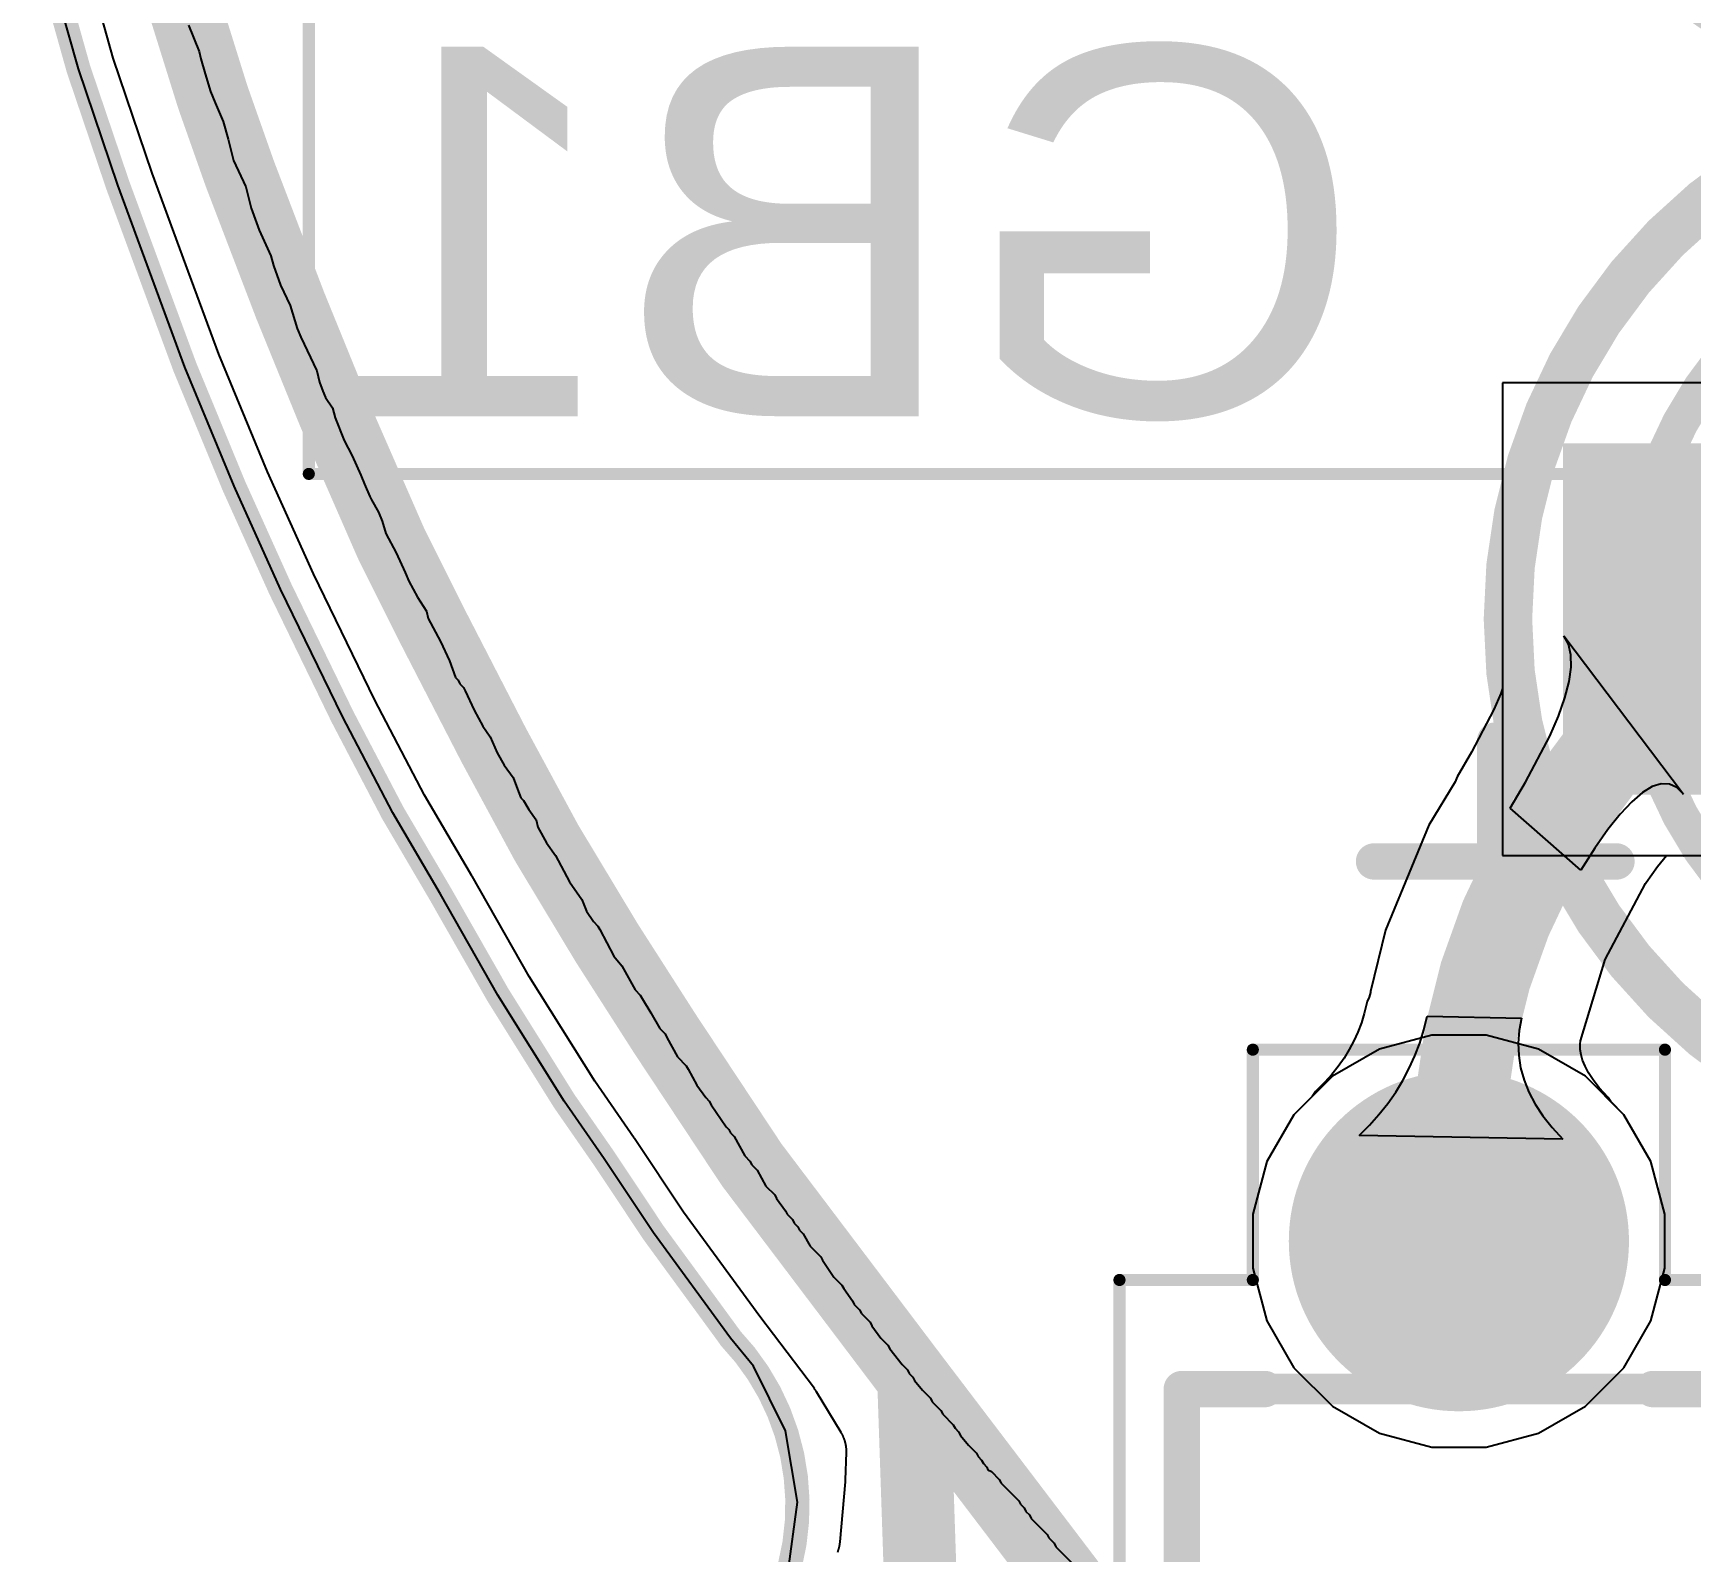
# Model space of a CAD drawing. Header units: inches. Extents: x -21.6 to 21.4, y -24.6 to 14.5.
# Drawn here: x -14.13 to -7.29, y -11.07 to -4.81 of the extents above; entities that cross this region are included whole.
import ezdxf

# ---------------------------------------------------------------- set-up
doc = ezdxf.new("R2010")
doc.units = ezdxf.units.IN
for name, color, linetype in [('Bottom 3D Body', 56, 'Continuous'), ('Bottom Courtyard', 56, 'Continuous'), ('Bottom Layer', 5, 'Continuous'), ('Bottom Overlay', 54, 'Continuous'), ('Bottom Solder', 6, 'Continuous'), ('Mechanical 4', 56, 'Continuous'), ('Multi-Layer', 9, 'Continuous'), ('Pad Holes', 156, 'Continuous'), ('Top 3D Body', 56, 'Continuous'), ('Top Assembly', 56, 'Continuous'), ('Top Component Center', 56, 'Continuous'), ('Top Courtyard', 56, 'Continuous'), ('Top Layer', 1, 'Continuous'), ('Top Overlay', 2, 'Continuous'), ('Top Solder', 216, 'Continuous')]:
    doc.layers.add(name, color=color, linetype=linetype)
doc.styles.add('Arial', font='', dxfattribs={"height": 0.2})
doc.styles.get('Arial').set_extended_font_data('Arial')

# ---------------------------------------------------------------- blocks, each defined once
blk = doc.blocks.new('RES_THT_025W_220_53')
at = {"layer": 'Bottom Layer'}
h = blk.add_hatch(color=5, dxfattribs=at)
edge = h.paths.add_edge_path()
edge.add_arc((-3.81, 0), 0.6, 0, 360)
h = blk.add_hatch(color=5, dxfattribs=at)
edge = h.paths.add_edge_path()
edge.add_arc((3.81, 0), 0.6, 0, 360)
at = {"layer": 'Bottom Solder'}
h = blk.add_hatch(color=6, dxfattribs=at)
edge = h.paths.add_edge_path()
edge.add_arc((-3.81, 0), 0.7016, 0, 360)
h = blk.add_hatch(color=6, dxfattribs=at)
edge = h.paths.add_edge_path()
edge.add_arc((3.81, 0), 0.7016, 0, 360)
at = {"layer": 'Multi-Layer'}
h = blk.add_hatch(color=9, dxfattribs=at)
edge = h.paths.add_edge_path()
edge.add_arc((-3.81, 0), 0.6, 0, 360)
h = blk.add_hatch(color=9, dxfattribs=at)
edge = h.paths.add_edge_path()
edge.add_arc((3.81, 0), 0.6, 0, 360)
at = {"layer": 'Pad Holes'}
h = blk.add_hatch(color=7, dxfattribs=at)
edge = h.paths.add_edge_path()
edge.add_arc((-3.81, 0), 0.4, 0, 360)
h = blk.add_hatch(color=7, dxfattribs=at)
edge = h.paths.add_edge_path()
edge.add_arc((3.81, 0), 0.4, 0, 360)
at = {"layer": 'Top Layer'}
h = blk.add_hatch(color=1, dxfattribs=at)
edge = h.paths.add_edge_path()
edge.add_arc((-3.81, 0), 0.6, 0, 360)
h = blk.add_hatch(color=1, dxfattribs=at)
edge = h.paths.add_edge_path()
edge.add_arc((3.81, 0), 0.6, 0, 360)
at = {"layer": 'Top Solder'}
h = blk.add_hatch(color=216, dxfattribs=at)
edge = h.paths.add_edge_path()
edge.add_arc((-3.81, 0), 0.7016, 0, 360)
h = blk.add_hatch(color=216, dxfattribs=at)
edge = h.paths.add_edge_path()
edge.add_arc((3.81, 0), 0.7016, 0, 360)
at = {"layer": 'Top 3D Body'}
for points in [[(-3.2, 1.143, 0.127, 0.127, 0), (-3.2, 0.2, 0.127, 0.127, 0)], [(-3.2, 1.143, 0.127, 0.127, 0), (3.2, 1.143, 0.127, 0.127, 0)], [(3.2, 1.143, 0.127, 0.127, 0), (3.2, 0.2, 0.127, 0.127, 0)], [(-3.2, 0.2, 0.127, 0.127, 0), (-3.2, -1.143, 0.127, 0.127, 0)], [(3.2, 0.2, 0.127, 0.127, 0), (3.2, -1.143, 0.127, 0.127, 0)], [(-3.2, -1.143, 0.127, 0.127, 0), (3.2, -1.143, 0.127, 0.127, 0)]]:
    blk.add_lwpolyline(points, format="xyseb", dxfattribs=at)
for points in [[(-3.2318, 1.143, 0.0635, 0.0635, 1), (-3.1683, 1.143, 0.0635, 0.0635, 1)], [(-3.2318, 1.143, 0.0635, 0.0635, 1), (-3.1683, 1.143, 0.0635, 0.0635, 1)], [(3.1683, 1.143, 0.0635, 0.0635, 1), (3.2318, 1.143, 0.0635, 0.0635, 1)], [(3.1683, 1.143, 0.0635, 0.0635, 1), (3.2318, 1.143, 0.0635, 0.0635, 1)], [(-3.2318, 0.2, 0.0635, 0.0635, 1), (-3.1683, 0.2, 0.0635, 0.0635, 1)], [(-3.2318, 0.2, 0.0635, 0.0635, 1), (-3.1683, 0.2, 0.0635, 0.0635, 1)], [(3.1683, 0.2, 0.0635, 0.0635, 1), (3.2318, 0.2, 0.0635, 0.0635, 1)], [(3.1683, 0.2, 0.0635, 0.0635, 1), (3.2318, 0.2, 0.0635, 0.0635, 1)], [(-3.2318, -1.143, 0.0635, 0.0635, 1), (-3.1683, -1.143, 0.0635, 0.0635, 1)], [(-3.2318, -1.143, 0.0635, 0.0635, 1), (-3.1683, -1.143, 0.0635, 0.0635, 1)], [(3.1683, -1.143, 0.0635, 0.0635, 1), (3.2318, -1.143, 0.0635, 0.0635, 1)], [(3.1683, -1.143, 0.0635, 0.0635, 1), (3.2318, -1.143, 0.0635, 0.0635, 1)]]:
    blk.add_lwpolyline(points, format="xyseb", close=True, dxfattribs=at)
at = {"layer": 'Top Courtyard'}
for points in [[(-3.65, 1.4, 0.05, 0.05, 0), (-3.65, 0.85, 0.05, 0.05, 0)], [(-3.65, 1.4, 0.05, 0.05, 0), (3.65, 1.4, 0.05, 0.05, 0)], [(3.65, 1.4, 0.05, 0.05, 0), (3.65, 0.85, 0.05, 0.05, 0)], [(-4.6, 0.85, 0.05, 0.05, 0), (-3.65, 0.85, 0.05, 0.05, 0)], [(-4.6, 0.85, 0.05, 0.05, 0), (-4.6, -0.85, 0.05, 0.05, 0)], [(3.65, 0.85, 0.05, 0.05, 0), (4.6, 0.85, 0.05, 0.05, 0)], [(4.6, 0.85, 0.05, 0.05, 0), (4.6, -0.85, 0.05, 0.05, 0)], [(-4.6, -0.85, 0.05, 0.05, 0), (-3.65, -0.85, 0.05, 0.05, 0)], [(-3.65, -0.85, 0.05, 0.05, 0), (-3.65, -1.4, 0.05, 0.05, 0)], [(3.65, -0.85, 0.05, 0.05, 0), (4.6, -0.85, 0.05, 0.05, 0)], [(3.65, -0.85, 0.05, 0.05, 0), (3.65, -1.4, 0.05, 0.05, 0)], [(-3.65, -1.4, 0.05, 0.05, 0), (3.65, -1.4, 0.05, 0.05, 0)]]:
    blk.add_lwpolyline(points, format="xyseb", dxfattribs=at)
for points in [[(-3.6625, 1.4, 0.025, 0.025, 1), (-3.6375, 1.4, 0.025, 0.025, 1)], [(-3.6625, 1.4, 0.025, 0.025, 1), (-3.6375, 1.4, 0.025, 0.025, 1)], [(3.6375, 1.4, 0.025, 0.025, 1), (3.6625, 1.4, 0.025, 0.025, 1)], [(3.6375, 1.4, 0.025, 0.025, 1), (3.6625, 1.4, 0.025, 0.025, 1)], [(-4.6125, 0.85, 0.025, 0.025, 1), (-4.5875, 0.85, 0.025, 0.025, 1)], [(-4.6125, 0.85, 0.025, 0.025, 1), (-4.5875, 0.85, 0.025, 0.025, 1)], [(-3.6625, 0.85, 0.025, 0.025, 1), (-3.6375, 0.85, 0.025, 0.025, 1)], [(-3.6625, 0.85, 0.025, 0.025, 1), (-3.6375, 0.85, 0.025, 0.025, 1)], [(3.6375, 0.85, 0.025, 0.025, 1), (3.6625, 0.85, 0.025, 0.025, 1)], [(3.6375, 0.85, 0.025, 0.025, 1), (3.6625, 0.85, 0.025, 0.025, 1)], [(4.5875, 0.85, 0.025, 0.025, 1), (4.6125, 0.85, 0.025, 0.025, 1)], [(4.5875, 0.85, 0.025, 0.025, 1), (4.6125, 0.85, 0.025, 0.025, 1)], [(-4.6125, -0.85, 0.025, 0.025, 1), (-4.5875, -0.85, 0.025, 0.025, 1)], [(-4.6125, -0.85, 0.025, 0.025, 1), (-4.5875, -0.85, 0.025, 0.025, 1)], [(-3.6625, -0.85, 0.025, 0.025, 1), (-3.6375, -0.85, 0.025, 0.025, 1)], [(-3.6625, -0.85, 0.025, 0.025, 1), (-3.6375, -0.85, 0.025, 0.025, 1)], [(3.6375, -0.85, 0.025, 0.025, 1), (3.6625, -0.85, 0.025, 0.025, 1)], [(3.6375, -0.85, 0.025, 0.025, 1), (3.6625, -0.85, 0.025, 0.025, 1)], [(4.5875, -0.85, 0.025, 0.025, 1), (4.6125, -0.85, 0.025, 0.025, 1)], [(4.5875, -0.85, 0.025, 0.025, 1), (4.6125, -0.85, 0.025, 0.025, 1)], [(-3.6625, -1.4, 0.025, 0.025, 1), (-3.6375, -1.4, 0.025, 0.025, 1)], [(-3.6625, -1.4, 0.025, 0.025, 1), (-3.6375, -1.4, 0.025, 0.025, 1)], [(3.6375, -1.4, 0.025, 0.025, 1), (3.6625, -1.4, 0.025, 0.025, 1)], [(3.6375, -1.4, 0.025, 0.025, 1), (3.6625, -1.4, 0.025, 0.025, 1)]]:
    blk.add_lwpolyline(points, format="xyseb", close=True, dxfattribs=at)
at = {"layer": 'Top Overlay'}
for points in [[(-3.2, 1.143, 0.15, 0.15, 0), (-3.2, 0.8, 0.15, 0.15, 0)], [(-3.2, 1.143, 0.15, 0.15, 0), (3.2, 1.143, 0.15, 0.15, 0)], [(3.2, 1.143, 0.15, 0.15, 0), (3.2, 0.8, 0.15, 0.15, 0)], [(-3.2, -0.8, 0.15, 0.15, 0), (-3.2, -1.143, 0.15, 0.15, 0)], [(3.2, -0.8, 0.15, 0.15, 0), (3.2, -1.143, 0.15, 0.15, 0)], [(-3.2, -1.143, 0.15, 0.15, 0), (3.2, -1.143, 0.15, 0.15, 0)]]:
    blk.add_lwpolyline(points, format="xyseb", dxfattribs=at)
for points in [[(-3.2375, 1.143, 0.075, 0.075, 1), (-3.1625, 1.143, 0.075, 0.075, 1)], [(-3.2375, 1.143, 0.075, 0.075, 1), (-3.1625, 1.143, 0.075, 0.075, 1)], [(3.1625, 1.143, 0.075, 0.075, 1), (3.2375, 1.143, 0.075, 0.075, 1)], [(3.1625, 1.143, 0.075, 0.075, 1), (3.2375, 1.143, 0.075, 0.075, 1)], [(-3.2375, 0.8, 0.075, 0.075, 1), (-3.1625, 0.8, 0.075, 0.075, 1)], [(3.1625, 0.8, 0.075, 0.075, 1), (3.2375, 0.8, 0.075, 0.075, 1)], [(-3.2375, -0.8, 0.075, 0.075, 1), (-3.1625, -0.8, 0.075, 0.075, 1)], [(3.1625, -0.8, 0.075, 0.075, 1), (3.2375, -0.8, 0.075, 0.075, 1)], [(-3.2375, -1.143, 0.075, 0.075, 1), (-3.1625, -1.143, 0.075, 0.075, 1)], [(-3.2375, -1.143, 0.075, 0.075, 1), (-3.1625, -1.143, 0.075, 0.075, 1)], [(3.1625, -1.143, 0.075, 0.075, 1), (3.2375, -1.143, 0.075, 0.075, 1)], [(3.1625, -1.143, 0.075, 0.075, 1), (3.2375, -1.143, 0.075, 0.075, 1)]]:
    blk.add_lwpolyline(points, format="xyseb", close=True, dxfattribs=at)
blk = doc.blocks.new('3___________56')
at = {"layer": 'Bottom Layer'}
blk.add_hatch(color=5, dxfattribs=at).paths.add_polyline_path([(-1.995, 0.7264), (-0.545, 0.7264), (-0.545, -0.7236), (-1.995, -0.7236)])
h = blk.add_hatch(color=5, dxfattribs=at)
edge = h.paths.add_edge_path()
edge.add_arc((1.27, 0.0014), 0.725, 0, 360)
at = {"layer": 'Bottom Solder'}
blk.add_hatch(color=6, dxfattribs=at).paths.add_polyline_path([(-1.995, 0.7264), (-0.545, 0.7264), (-0.545, -0.7236), (-1.995, -0.7236)])
h = blk.add_hatch(color=6, dxfattribs=at)
edge = h.paths.add_edge_path()
edge.add_arc((1.27, 0.0014), 0.725, 0, 360)
at = {"layer": 'Multi-Layer'}
blk.add_hatch(color=9, dxfattribs=at).paths.add_polyline_path([(-1.995, 0.7264), (-0.545, 0.7264), (-0.545, -0.7236), (-1.995, -0.7236)])
h = blk.add_hatch(color=9, dxfattribs=at)
edge = h.paths.add_edge_path()
edge.add_arc((1.27, 0.0014), 0.725, 0, 360)
at = {"layer": 'Pad Holes'}
h = blk.add_hatch(color=7, dxfattribs=at)
edge = h.paths.add_edge_path()
edge.add_arc((-1.27, 0.0014), 0.45, 0, 360)
h = blk.add_hatch(color=7, dxfattribs=at)
edge = h.paths.add_edge_path()
edge.add_arc((1.27, 0.0014), 0.45, 0, 360)
at = {"layer": 'Top Layer'}
blk.add_hatch(color=1, dxfattribs=at).paths.add_polyline_path([(-1.995, 0.7264), (-0.545, 0.7264), (-0.545, -0.7236), (-1.995, -0.7236)])
h = blk.add_hatch(color=1, dxfattribs=at)
edge = h.paths.add_edge_path()
edge.add_arc((1.27, 0.0014), 0.725, 0, 360)
at = {"layer": 'Top Solder'}
blk.add_hatch(color=216, dxfattribs=at).paths.add_polyline_path([(-1.995, 0.7264), (-0.545, 0.7264), (-0.545, -0.7236), (-1.995, -0.7236)])
h = blk.add_hatch(color=216, dxfattribs=at)
edge = h.paths.add_edge_path()
edge.add_arc((1.27, 0.0014), 0.725, 0, 360)
at = {"layer": 'Top 3D Body'}
for points in [[(1.715, 0.0014, 0.15, 0.15, 1), (-1.715, 0.0014, 0.15, 0.15, 1)], [(-1.7525, 0.0014, 0.075, 0.075, 1), (-1.6775, 0.0014, 0.075, 0.075, 1)], [(1.6775, 0.0014, 0.075, 0.075, 1), (1.7525, 0.0014, 0.075, 0.075, 1)]]:
    blk.add_lwpolyline(points, format="xyseb", close=True, dxfattribs=at)
at = {"layer": 'Top Component Center'}
for points in [[(0, -0.4986, 0.1, 0.1, 0), (0, 0.5014, 0.1, 0.1, 0)], [(-0.5, 0.0014, 0.1, 0.1, 0), (0.5, 0.0014, 0.1, 0.1, 0)]]:
    blk.add_lwpolyline(points, format="xyseb", dxfattribs=at)
for points in [[(-0.025, 0.5014, 0.05, 0.05, 1), (0.025, 0.5014, 0.05, 0.05, 1)], [(-0.525, 0.0014, 0.05, 0.05, 1), (-0.475, 0.0014, 0.05, 0.05, 1)], [(0.475, 0.0014, 0.05, 0.05, 1), (0.525, 0.0014, 0.05, 0.05, 1)], [(-0.025, -0.4986, 0.05, 0.05, 1), (0.025, -0.4986, 0.05, 0.05, 1)]]:
    blk.add_lwpolyline(points, format="xyseb", close=True, dxfattribs=at)
at = {"layer": 'Top Courtyard'}
for points in [[(-2.2227, 0.0014, 0.2, 0.2, -1), (2.2227, 0.0014, 0.2, 0.2, 0)], [(2.2227, 0.0014, 0.2, 0.2, -1), (-2.2227, 0.0014, 0.2, 0.2, 0)]]:
    blk.add_lwpolyline(points, format="xyseb", dxfattribs=at)
for points in [[(-2.2727, 0.0014, 0.1, 0.1, 1), (-2.1727, 0.0014, 0.1, 0.1, 1)], [(-2.2727, 0.0014, 0.1, 0.1, 1), (-2.1727, 0.0014, 0.1, 0.1, 1)], [(2.1727, 0.0014, 0.1, 0.1, 1), (2.2727, 0.0014, 0.1, 0.1, 1)], [(2.1727, 0.0014, 0.1, 0.1, 1), (2.2727, 0.0014, 0.1, 0.1, 1)]]:
    blk.add_lwpolyline(points, format="xyseb", close=True, dxfattribs=at)
at = {"layer": 'Top Overlay'}
for points in [[(-1.3, 1.1214, 0.2, 0.2, -0.458783), (1.3, 1.1214, 0.2, 0.2, 0)], [(-2.275, -1.5, 0.15, 0.15, 0), (-2.275, -0.5, 0.15, 0.15, 0)], [(-2.775, -0.9986, 0.15, 0.15, 0), (-1.775, -0.9986, 0.15, 0.15, 0)], [(1.3, -1.1186, 0.2, 0.2, -0.458784), (-1.3, -1.1186, 0.2, 0.2, 0)]]:
    blk.add_lwpolyline(points, format="xyseb", dxfattribs=at)
for points in [[(-1.35, 1.1214, 0.1, 0.1, 1), (-1.25, 1.1214, 0.1, 0.1, 1)], [(1.25, 1.1214, 0.1, 0.1, 1), (1.35, 1.1214, 0.1, 0.1, 1)], [(-2.3125, -0.5, 0.075, 0.075, 1), (-2.2375, -0.5, 0.075, 0.075, 1)], [(-2.8125, -0.9986, 0.075, 0.075, 1), (-2.7375, -0.9986, 0.075, 0.075, 1)], [(-1.8125, -0.9986, 0.075, 0.075, 1), (-1.7375, -0.9986, 0.075, 0.075, 1)], [(-1.35, -1.1186, 0.1, 0.1, 1), (-1.25, -1.1186, 0.1, 0.1, 1)], [(1.25, -1.1186, 0.1, 0.1, 1), (1.35, -1.1186, 0.1, 0.1, 1)], [(-2.3125, -1.5, 0.075, 0.075, 1), (-2.2375, -1.5, 0.075, 0.075, 1)]]:
    blk.add_lwpolyline(points, format="xyseb", close=True, dxfattribs=at)
at = {"layer": 'Top Assembly', "style": 'Arial'}
blk.add_text('HL2', height=1, dxfattribs=at).set_placement((1.6, 0.9514))
blk = doc.blocks.new('CR2032_VAY3_15_2_B_60')
at = {"layer": 'Bottom 3D Body'}
blk.add_lwpolyline([(10, 0, 0.127, 0.127, 1), (-10, 0, 0.127, 0.127, 1)], format="xyseb", close=True, dxfattribs=at)
at = {"layer": 'Bottom Courtyard'}
for points in [[(11.269, 10.25, 0.05, 0.05, 0), (-11.169, 10.25, 0.05, 0.05, 0)], [(11.269, 10.25, 0.05, 0.05, 0), (11.269, -10.25, 0.05, 0.05, 0)]]:
    blk.add_lwpolyline(points, format="xyseb", dxfattribs=at)
blk.add_lwpolyline([(11.2565, 10.25, 0.025, 0.025, 1), (11.2815, 10.25, 0.025, 0.025, 1)], format="xyseb", close=True, dxfattribs=at)
blk.add_lwpolyline([(11.2565, 10.25, 0.025, 0.025, 1), (11.2815, 10.25, 0.025, 0.025, 1)], format="xyseb", close=True, dxfattribs=at)
at = {"layer": 'Bottom Overlay'}
blk.add_lwpolyline([(0, 10, 0.15, 0.15, -0.414214), (10, 0, 0.15, 0.15, 0)], format="xyseb", dxfattribs=at)

msp = doc.modelspace()

# ---------------------------------------------------------------- linework, layer by layer
at = {"layer": 'Bottom Layer'}
for p, q in [((-13.9442, -4.9542), (-14.081, -4.4673)), ((-13.7819, -5.4338), (-13.9442, -4.9542)), ((-13.6415, -5.8149), (-13.7819, -5.4338)), ((-13.5048, -6.1851), (-13.6415, -5.8149)), ((-13.3023, -6.6757), (-13.5048, -6.1851)), ((-6.12, -6.2486), (-8.07, -6.2486)), ((-8.07, -6.2486), (-8.07, -8.1986)), ((-13.1109, -7.1006), (-13.3023, -6.6757)), ((-12.8556, -7.6258), (-13.1109, -7.1006)), ((-12.6477, -8.0233), (-12.8556, -7.6258)), ((-12.4507, -8.3588), (-12.6477, -8.0233)), ((-8.07, -8.1986), (-6.12, -8.1986)), ((-12.2137, -8.7746), (-12.4507, -8.3588)), ((-11.9401, -9.2123), (-12.2137, -8.7746)), ((-8.3619, -8.94), (-8.5781, -8.9979)), ((-8.1381, -8.94), (-8.3619, -8.94)), ((-7.9219, -8.9979), (-8.1381, -8.94)), ((-8.5781, -8.9979), (-8.7719, -9.1098)), ((-7.7281, -9.1098), (-7.9219, -8.9979)), ((-8.7719, -9.1098), (-8.9302, -9.2681)), ((-7.5698, -9.2681), (-7.7281, -9.1098)), ((-11.775, -9.45), (-11.9401, -9.2123)), ((-8.9302, -9.2681), (-9.0421, -9.4619)), ((-7.4579, -9.4619), (-7.5698, -9.2681)), ((-11.5717, -9.7557), (-11.775, -9.45)), ((-9.0421, -9.4619), (-9.1, -9.6781)), ((-7.4, -9.6781), (-7.4579, -9.4619)), ((-9.1, -9.6781), (-9.1, -9.9019)), ((-7.4, -9.9019), (-7.4, -9.6781)), ((-11.2544, -10.1897), (-11.5717, -9.7557)), ((-9.1, -9.9019), (-9.0421, -10.1181)), ((-7.4579, -10.1181), (-7.4, -9.9019)), ((-9.0421, -10.1181), (-8.9302, -10.3119)), ((-7.5698, -10.3119), (-7.4579, -10.1181)), ((-11.2547, -10.19), (-11.2544, -10.1897)), ((-11.16, -10.3055), (-11.2547, -10.19)), ((-11.027, -10.572), (-11.16, -10.3055)), ((-8.9302, -10.3119), (-8.7719, -10.4702)), ((-7.7281, -10.4702), (-7.5698, -10.3119)), ((-8.7719, -10.4702), (-8.5781, -10.5821)), ((-7.9219, -10.5821), (-7.7281, -10.4702)), ((-10.9784, -10.8659), (-11.027, -10.572)), ((-8.5781, -10.5821), (-8.3619, -10.64)), ((-8.1381, -10.64), (-7.9219, -10.5821)), ((-8.3619, -10.64), (-8.1381, -10.64)), ((-11.0186, -11.1611), (-10.9784, -10.8659))]:
    msp.add_line(p, q, dxfattribs=at)
at = {"layer": 'Mechanical 4'}
for points in [[(-14.081, -4.4673, 0.1, 0.1, 0), (-13.9442, -4.9542, 0.1, 0.1, 0)], [(-13.9442, -4.9542, 0.1, 0.1, 0), (-13.7819, -5.4338, 0.1, 0.1, 0)], [(-13.7819, -5.4338, 0.1, 0.1, 0), (-13.6415, -5.8149, 0.1, 0.1, 0)], [(-13.6415, -5.8149, 0.1, 0.1, 0), (-13.5048, -6.1851, 0.1, 0.1, 0)], [(-13.5048, -6.1851, 0.1, 0.1, 0), (-13.3023, -6.6757, 0.1, 0.1, 0)], [(-13.3023, -6.6757, 0.1, 0.1, 0), (-13.1109, -7.1006, 0.1, 0.1, 0)], [(-13.1109, -7.1006, 0.1, 0.1, 0), (-12.8556, -7.6258, 0.1, 0.1, 0)], [(-12.8556, -7.6258, 0.1, 0.1, 0), (-12.6477, -8.0233, 0.1, 0.1, 0)], [(-12.6477, -8.0233, 0.1, 0.1, 0), (-12.4507, -8.3588, 0.1, 0.1, 0)], [(-12.4507, -8.3588, 0.1, 0.1, 0), (-12.2137, -8.7746, 0.1, 0.1, 0)], [(-12.2137, -8.7746, 0.1, 0.1, 0), (-11.9401, -9.2123, 0.1, 0.1, 0)], [(-11.9401, -9.2123, 0.1, 0.1, 0), (-11.775, -9.45, 0.1, 0.1, 0)], [(-11.775, -9.45, 0.1, 0.1, 0), (-11.5717, -9.7557, 0.1, 0.1, 0)], [(-11.5717, -9.7557, 0.1, 0.1, 0), (-11.2544, -10.1897, 0.1, 0.1, 0)], [(-11.2547, -10.19, 0.1, 0.1, -0.308238), (-11.0711, -11.3009, 0.1, 0.1, 0)]]:
    msp.add_lwpolyline(points, format="xyseb", dxfattribs=at)
for points in [[(-13.9692, -4.9542, 0.05, 0.05, 1), (-13.9192, -4.9542, 0.05, 0.05, 1)], [(-13.9692, -4.9542, 0.05, 0.05, 1), (-13.9192, -4.9542, 0.05, 0.05, 1)], [(-13.8069, -5.4338, 0.05, 0.05, 1), (-13.7569, -5.4338, 0.05, 0.05, 1)], [(-13.8069, -5.4338, 0.05, 0.05, 1), (-13.7569, -5.4338, 0.05, 0.05, 1)], [(-13.6665, -5.8149, 0.05, 0.05, 1), (-13.6165, -5.8149, 0.05, 0.05, 1)], [(-13.6665, -5.8149, 0.05, 0.05, 1), (-13.6165, -5.8149, 0.05, 0.05, 1)], [(-13.5297, -6.1851, 0.05, 0.05, 1), (-13.4798, -6.1851, 0.05, 0.05, 1)], [(-13.5297, -6.1851, 0.05, 0.05, 1), (-13.4798, -6.1851, 0.05, 0.05, 1)], [(-13.3273, -6.6757, 0.05, 0.05, 1), (-13.2773, -6.6757, 0.05, 0.05, 1)], [(-13.3273, -6.6757, 0.05, 0.05, 1), (-13.2773, -6.6757, 0.05, 0.05, 1)], [(-13.1359, -7.1006, 0.05, 0.05, 1), (-13.0859, -7.1006, 0.05, 0.05, 1)], [(-13.1359, -7.1006, 0.05, 0.05, 1), (-13.0859, -7.1006, 0.05, 0.05, 1)], [(-12.8806, -7.6258, 0.05, 0.05, 1), (-12.8306, -7.6258, 0.05, 0.05, 1)], [(-12.8806, -7.6258, 0.05, 0.05, 1), (-12.8306, -7.6258, 0.05, 0.05, 1)], [(-12.6727, -8.0233, 0.05, 0.05, 1), (-12.6227, -8.0233, 0.05, 0.05, 1)], [(-12.6727, -8.0233, 0.05, 0.05, 1), (-12.6227, -8.0233, 0.05, 0.05, 1)], [(-12.4757, -8.3588, 0.05, 0.05, 1), (-12.4257, -8.3588, 0.05, 0.05, 1)], [(-12.4757, -8.3588, 0.05, 0.05, 1), (-12.4257, -8.3588, 0.05, 0.05, 1)], [(-12.2386, -8.7746, 0.05, 0.05, 1), (-12.1887, -8.7746, 0.05, 0.05, 1)], [(-12.2386, -8.7746, 0.05, 0.05, 1), (-12.1887, -8.7746, 0.05, 0.05, 1)], [(-11.9651, -9.2123, 0.05, 0.05, 1), (-11.9151, -9.2123, 0.05, 0.05, 1)], [(-11.9651, -9.2123, 0.05, 0.05, 1), (-11.9151, -9.2123, 0.05, 0.05, 1)], [(-11.8, -9.45, 0.05, 0.05, 1), (-11.75, -9.45, 0.05, 0.05, 1)], [(-11.8, -9.45, 0.05, 0.05, 1), (-11.75, -9.45, 0.05, 0.05, 1)], [(-11.5967, -9.7557, 0.05, 0.05, 1), (-11.5468, -9.7557, 0.05, 0.05, 1)], [(-11.5967, -9.7557, 0.05, 0.05, 1), (-11.5468, -9.7557, 0.05, 0.05, 1)], [(-11.2797, -10.19, 0.05, 0.05, 1), (-11.2297, -10.19, 0.05, 0.05, 1)], [(-11.2794, -10.1897, 0.05, 0.05, 1), (-11.2294, -10.1897, 0.05, 0.05, 1)]]:
    msp.add_lwpolyline(points, format="xyseb", close=True, dxfattribs=at)
at = {"layer": 'Top Layer'}
for p, q in [((-13.9442, -4.9542), (-14.081, -4.4673)), ((-13.7819, -5.4338), (-13.9442, -4.9542)), ((-13.6415, -5.8149), (-13.7819, -5.4338)), ((-13.5048, -6.1851), (-13.6415, -5.8149)), ((-13.3023, -6.6757), (-13.5048, -6.1851)), ((-6.12, -6.2486), (-8.07, -6.2486)), ((-8.07, -6.2486), (-8.07, -7.3132)), ((-13.1109, -7.1006), (-13.3023, -6.6757)), ((-12.8556, -7.6258), (-13.1109, -7.1006)), ((-8.07, -7.3132), (-8.0705, -7.3186)), ((-7.7978, -7.3278), (-7.817, -7.2925)), ((-7.817, -7.2925), (-7.3242, -7.9455)), ((-8.0705, -7.3186), (-8.07, -7.3202)), ((-8.07, -7.3202), (-8.07, -7.5108)), ((-7.7879, -7.3712), (-7.7978, -7.3278)), ((-7.7871, -7.4224), (-7.7879, -7.3712)), ((-7.7955, -7.4816), (-7.7871, -7.4224)), ((-8.07, -7.5108), (-8.0771, -7.5306)), ((-7.813, -7.5488), (-7.7955, -7.4816)), ((-8.0771, -7.5306), (-8.1058, -7.5973)), ((-7.8397, -7.6239), (-7.813, -7.5488)), ((-12.6477, -8.0233), (-12.8556, -7.6258)), ((-8.1058, -7.5973), (-8.1975, -7.7729)), ((-7.8755, -7.707), (-7.8397, -7.6239)), ((-7.9747, -7.8969), (-7.8755, -7.707)), ((-8.1975, -7.7729), (-8.2573, -7.8739)), ((-8.265, -7.8958), (-8.3739, -8.0734)), ((-8.2573, -7.8739), (-8.265, -7.8958)), ((-8.038, -8.0038), (-7.9747, -7.8969)), ((-7.4528, -7.9148), (-7.4933, -7.9396)), ((-7.4156, -7.903), (-7.4528, -7.9148)), ((-7.3818, -7.9042), (-7.4156, -7.903)), ((-7.3513, -7.9183), (-7.3818, -7.9042)), ((-7.3242, -7.9455), (-7.3513, -7.9183)), ((-7.5372, -7.9775), (-7.5845, -8.0284)), ((-7.4933, -7.9396), (-7.5372, -7.9775)), ((-12.4507, -8.3588), (-12.6477, -8.0233)), ((-7.7465, -8.259), (-8.038, -8.0038)), ((-7.5845, -8.0284), (-7.6351, -8.0922)), ((-8.3739, -8.0734), (-8.5534, -8.5068)), ((-7.6351, -8.0922), (-7.6891, -8.1691)), ((-7.6891, -8.1691), (-7.7465, -8.259)), ((-7.4308, -8.2448), (-7.3942, -8.1986)), ((-7.3942, -8.1986), (-7.3338, -8.1986)), ((-7.3338, -8.1986), (-7.3246, -8.2004)), ((-7.3246, -8.2004), (-7.3153, -8.1986)), ((-7.3153, -8.1986), (-6.12, -8.1986)), ((-7.4773, -8.3109), (-7.4308, -8.2448)), ((-7.6473, -8.6282), (-7.4798, -8.3149)), ((-7.4798, -8.3149), (-7.4773, -8.3109)), ((-12.2137, -8.7746), (-12.4507, -8.3588)), ((-8.5534, -8.5068), (-8.6143, -8.7603)), ((-7.7489, -8.9633), (-7.6473, -8.6282)), ((-11.9401, -9.2123), (-12.2137, -8.7746)), ((-8.6283, -8.8018), (-8.6401, -8.8501)), ((-8.6199, -8.7837), (-8.6283, -8.8018)), ((-8.6151, -8.764), (-8.6199, -8.7837)), ((-8.6144, -8.7605), (-8.6151, -8.764)), ((-8.6143, -8.7603), (-8.6144, -8.7605)), ((-8.6401, -8.8501), (-8.6523, -8.8894)), ((-8.3943, -8.9181), (-8.3807, -8.8623)), ((-8.3807, -8.8623), (-7.9915, -8.8694)), ((-7.9915, -8.8694), (-8.0014, -8.9215)), ((-8.6667, -8.9274), (-8.6834, -8.9642)), ((-8.6523, -8.8894), (-8.6667, -8.9274)), ((-8.4112, -8.9725), (-8.3943, -8.9181)), ((-8.0014, -8.9215), (-8.0053, -8.9732)), ((-8.7024, -8.9999), (-8.7239, -9.0349)), ((-8.6834, -8.9642), (-8.7024, -8.9999)), ((-8.4546, -9.0767), (-8.4313, -9.0253)), ((-8.4313, -9.0253), (-8.4112, -8.9725)), ((-8.0053, -8.9732), (-8.0033, -9.0244)), ((-8.0033, -9.0244), (-7.9953, -9.0752)), ((-7.75, -8.9778), (-7.7489, -8.9633)), ((-7.7492, -8.9994), (-7.75, -8.9778)), ((-7.7458, -9.021), (-7.7492, -8.9994)), ((-7.7395, -9.0436), (-7.7458, -9.021)), ((-8.7479, -9.0691), (-8.7746, -9.1027)), ((-8.7239, -9.0349), (-8.7479, -9.0691)), ((-8.4811, -9.1266), (-8.4546, -9.0767)), ((-7.9953, -9.0752), (-7.9813, -9.1254)), ((-7.7296, -9.0682), (-7.7395, -9.0436)), ((-7.7154, -9.0953), (-7.7296, -9.0682)), ((-8.8042, -9.1357), (-8.8417, -9.1731)), ((-8.7746, -9.1027), (-8.8042, -9.1357)), ((-8.5108, -9.175), (-8.4811, -9.1266)), ((-7.9813, -9.1254), (-7.9614, -9.1752)), ((-7.6961, -9.1249), (-7.7154, -9.0953)), ((-7.671, -9.1569), (-7.6961, -9.1249)), ((-7.6339, -9.1975), (-7.671, -9.1569)), ((-11.775, -9.45), (-11.9401, -9.2123)), ((-8.8551, -9.193), (-8.9302, -9.2681)), ((-8.8417, -9.1731), (-8.8551, -9.193)), ((-8.5798, -9.2673), (-8.5437, -9.2219)), ((-8.5437, -9.2219), (-8.5108, -9.175)), ((-7.9614, -9.1752), (-7.9355, -9.2245)), ((-7.9355, -9.2245), (-7.9036, -9.2733)), ((-7.6238, -9.2141), (-7.6339, -9.1975)), ((-7.5698, -9.2681), (-7.6238, -9.2141)), ((-8.9302, -9.2681), (-9.0421, -9.4619)), ((-8.6192, -9.3112), (-8.5798, -9.2673)), ((-7.9036, -9.2733), (-7.8657, -9.3217)), ((-7.4579, -9.4619), (-7.5698, -9.2681)), ((-8.6618, -9.3536), (-8.6192, -9.3112)), ((-7.8219, -9.3696), (-8.6618, -9.3536)), ((-7.8657, -9.3217), (-7.8219, -9.3696)), ((-11.5717, -9.7557), (-11.775, -9.45)), ((-9.0421, -9.4619), (-9.1, -9.6781)), ((-7.4, -9.6781), (-7.4579, -9.4619)), ((-9.1, -9.6781), (-9.1, -9.9019)), ((-7.4, -9.9019), (-7.4, -9.6781)), ((-11.2544, -10.1897), (-11.5717, -9.7557)), ((-9.1, -9.9019), (-9.0421, -10.1181)), ((-7.4579, -10.1181), (-7.4, -9.9019)), ((-9.0421, -10.1181), (-8.9302, -10.3119)), ((-7.5698, -10.3119), (-7.4579, -10.1181)), ((-11.2547, -10.19), (-11.2544, -10.1897)), ((-11.16, -10.3055), (-11.2547, -10.19)), ((-11.027, -10.572), (-11.16, -10.3055)), ((-8.9302, -10.3119), (-8.7719, -10.4702)), ((-7.7281, -10.4702), (-7.5698, -10.3119)), ((-8.7719, -10.4702), (-8.5781, -10.5821)), ((-7.9219, -10.5821), (-7.7281, -10.4702)), ((-10.9784, -10.8659), (-11.027, -10.572)), ((-8.5781, -10.5821), (-8.3619, -10.64)), ((-8.1381, -10.64), (-7.9219, -10.5821)), ((-8.3619, -10.64), (-8.1381, -10.64)), ((-11.0186, -11.1611), (-10.9784, -10.8659))]:
    msp.add_line(p, q, dxfattribs=at)
for points in [[(-7.5061, -7.6346, 0.381, 0.381, 0), (-7.095, -7.2236, 0.381, 0.381, 0)], [(-8.25, -9.4307, 0.381, 0.381, -0.198912), (-7.5061, -7.6346, 0.381, 0.381, 0)], [(-8.25, -9.79, 0.381, 0.381, 0), (-8.25, -9.4307, 0.381, 0.381, 0)]]:
    msp.add_lwpolyline(points, format="xyseb", dxfattribs=at)
for points in [[(-7.6013, -7.6346, 0.1905, 0.1905, 1), (-7.4108, -7.6346, 0.1905, 0.1905, 1)], [(-7.6013, -7.6346, 0.1905, 0.1905, 1), (-7.4108, -7.6346, 0.1905, 0.1905, 1)], [(-8.3452, -9.4307, 0.1905, 0.1905, 1), (-8.1547, -9.4307, 0.1905, 0.1905, 1)], [(-8.3452, -9.4307, 0.1905, 0.1905, 1), (-8.1547, -9.4307, 0.1905, 0.1905, 1)], [(-8.3452, -9.79, 0.1905, 0.1905, 1), (-8.1547, -9.79, 0.1905, 0.1905, 1)]]:
    msp.add_lwpolyline(points, format="xyseb", close=True, dxfattribs=at)
at = {"layer": 'Top Overlay'}
for p, q in [((-13.8009, -4.9098), (-13.9363, -4.4278)), ((-13.4902, -4.7737), (-13.4464, -4.8831)), ((-13.6405, -5.3838), (-13.8009, -4.9098)), ((-13.4464, -4.8831), (-13.4391, -4.9123)), ((-13.4391, -4.9123), (-13.4209, -4.9743)), ((-13.4209, -4.9743), (-13.399, -5.0472)), ((-13.399, -5.0472), (-13.3807, -5.0946)), ((-13.3807, -5.0946), (-13.3479, -5.1712)), ((-13.3479, -5.1712), (-13.326, -5.2442)), ((-13.326, -5.2442), (-13.3042, -5.3317)), ((-13.3042, -5.3317), (-13.2531, -5.4411)), ((-13.5008, -5.7629), (-13.6405, -5.3838)), ((-13.2531, -5.4411), (-13.2312, -5.5286)), ((-13.2312, -5.5286), (-13.1984, -5.6198)), ((-13.1984, -5.6198), (-13.151, -5.7256)), ((-13.151, -5.7256), (-13.14, -5.7657)), ((-13.5008, -5.763), (-13.5008, -5.7629)), ((-13.365, -6.1306), (-13.5008, -5.763)), ((-13.14, -5.7657), (-13.1109, -5.8459)), ((-13.1109, -5.8459), (-13.0707, -5.9298)), ((-13.0707, -5.9298), (-13.0416, -6.0247)), ((-13.0416, -6.0247), (-13.027, -6.0611)), ((-13.027, -6.0611), (-12.9613, -6.1997)), ((-13.1646, -6.6162), (-13.365, -6.1306)), ((-12.9613, -6.1997), (-12.9504, -6.2471)), ((-12.9504, -6.2471), (-12.9358, -6.2836)), ((-12.9358, -6.2836), (-12.9249, -6.3091)), ((-12.9249, -6.3091), (-12.8957, -6.3529)), ((-12.8957, -6.3529), (-12.8847, -6.393)), ((-12.8847, -6.393), (-12.8483, -6.4878)), ((-12.8483, -6.4878), (-12.8154, -6.5499)), ((-12.8154, -6.5499), (-12.779, -6.6301)), ((-12.975, -7.037), (-13.1646, -6.6162)), ((-12.779, -6.6301), (-12.7644, -6.6666)), ((-12.7644, -6.6666), (-12.7425, -6.7176)), ((-12.7425, -6.7176), (-12.7352, -6.7322)), ((-12.7352, -6.7322), (-12.706, -6.7833)), ((-12.706, -6.7833), (-12.6914, -6.8197)), ((-12.6914, -6.8197), (-12.6768, -6.8708)), ((-12.6768, -6.8708), (-12.6331, -6.951)), ((-12.6331, -6.951), (-12.5966, -7.0313)), ((-12.7216, -7.5582), (-12.975, -7.037)), ((-12.5966, -7.0313), (-12.582, -7.0678)), ((-12.582, -7.0678), (-12.5455, -7.1334)), ((-12.5455, -7.1334), (-12.5091, -7.1918)), ((-12.5091, -7.1918), (-12.5018, -7.2209)), ((-12.5018, -7.2209), (-12.4507, -7.3158)), ((-12.4507, -7.3158), (-12.4142, -7.396)), ((-12.4142, -7.396), (-12.3887, -7.4653)), ((-12.3887, -7.4653), (-12.3778, -7.4762)), ((-12.3778, -7.4762), (-12.3705, -7.4908)), ((-12.3705, -7.4908), (-12.3559, -7.5054)), ((-12.3559, -7.5054), (-12.3486, -7.52)), ((-12.3486, -7.52), (-12.3121, -7.6002)), ((-12.5164, -7.9505), (-12.7216, -7.5582)), ((-12.3121, -7.6002), (-12.2757, -7.6659)), ((-12.2757, -7.6659), (-12.2465, -7.7097)), ((-12.2465, -7.7097), (-12.2173, -7.7753)), ((-12.2173, -7.7753), (-12.1881, -7.8264)), ((-12.1881, -7.8264), (-12.1516, -7.8774)), ((-12.1516, -7.8774), (-12.1334, -7.9248)), ((-12.1334, -7.9248), (-12.1188, -7.9613)), ((-12.3213, -8.2829), (-12.5164, -7.9505)), ((-12.1188, -7.9613), (-12.1079, -7.9723)), ((-12.1079, -7.9723), (-12.086, -8.0087)), ((-12.086, -8.0087), (-12.0568, -8.0525)), ((-12.0568, -8.0525), (-12.0495, -8.0817)), ((-12.0495, -8.0817), (-12.0131, -8.1473)), ((-12.0131, -8.1473), (-11.9766, -8.1984)), ((-11.9766, -8.1984), (-11.9182, -8.3078)), ((-12.3209, -8.2838), (-12.3213, -8.2829)), ((-12.3204, -8.2845), (-12.3209, -8.2838)), ((-12.0848, -8.6977), (-12.3204, -8.2845)), ((-11.9182, -8.3078), (-11.8672, -8.3807)), ((-11.8672, -8.3807), (-11.8489, -8.4281)), ((-11.8489, -8.4281), (-11.8198, -8.4719)), ((-11.8198, -8.4719), (-11.8015, -8.4901)), ((-11.8015, -8.4901), (-11.7942, -8.5047)), ((-11.7942, -8.5047), (-11.7359, -8.6142)), ((-11.7359, -8.6142), (-11.703, -8.6543)), ((-11.703, -8.6543), (-11.6483, -8.7527)), ((-11.8148, -9.1297), (-12.0848, -8.6977)), ((-11.6483, -8.7527), (-11.6265, -8.7746)), ((-11.6265, -8.7746), (-11.6192, -8.7892)), ((-11.6192, -8.7892), (-11.5827, -8.8476)), ((-11.5827, -8.8476), (-11.5462, -8.9132)), ((-11.5462, -8.9132), (-11.5243, -8.9351)), ((-11.5243, -8.9351), (-11.517, -8.9497)), ((-11.517, -8.9497), (-11.4733, -9.0299)), ((-11.4733, -9.0299), (-11.4368, -9.0664)), ((-11.4368, -9.0664), (-11.4295, -9.081)), ((-11.4295, -9.081), (-11.393, -9.1466)), ((-11.6518, -9.3644), (-11.8148, -9.1297)), ((-11.393, -9.1466), (-11.3566, -9.1977)), ((-11.3566, -9.1977), (-11.342, -9.2123)), ((-11.342, -9.2123), (-11.3347, -9.2269)), ((-11.3347, -9.2269), (-11.2727, -9.3181)), ((-11.6509, -9.3657), (-11.6518, -9.3644)), ((-11.6501, -9.3669), (-11.6509, -9.3657)), ((-11.4487, -9.6699), (-11.6501, -9.3669)), ((-11.2727, -9.3181), (-11.2617, -9.329)), ((-11.2617, -9.329), (-11.2544, -9.3436)), ((-11.2544, -9.3436), (-11.2399, -9.3582)), ((-11.2399, -9.3582), (-11.1961, -9.4384)), ((-11.1961, -9.4384), (-11.1742, -9.4603)), ((-11.1742, -9.4603), (-11.1669, -9.4749)), ((-11.1669, -9.4749), (-11.145, -9.4968)), ((-11.145, -9.4968), (-11.1086, -9.5624)), ((-11.1086, -9.5624), (-11.0721, -9.5989)), ((-11.0721, -9.5989), (-11.0648, -9.6135)), ((-11.0648, -9.6135), (-11.0283, -9.6645)), ((-11.134, -10.1003), (-11.4487, -9.6699)), ((-11.0283, -9.6645), (-11.021, -9.6791)), ((-11.021, -9.6791), (-10.9991, -9.701)), ((-10.9991, -9.701), (-10.9918, -9.7156)), ((-10.9918, -9.7156), (-10.9773, -9.7302)), ((-10.9773, -9.7302), (-10.97, -9.7448)), ((-10.97, -9.7448), (-10.9554, -9.7594)), ((-10.9554, -9.7594), (-10.9262, -9.8104)), ((-10.9262, -9.8104), (-10.8824, -9.8542)), ((-10.8824, -9.8542), (-10.8751, -9.8688)), ((-10.8751, -9.8688), (-10.8277, -9.9381)), ((-10.8277, -9.9381), (-10.7949, -9.9709)), ((-10.7949, -9.9709), (-10.7876, -9.9855)), ((-10.7876, -9.9855), (-10.7511, -10.0365)), ((-10.7511, -10.0365), (-10.7438, -10.0511)), ((-10.7438, -10.0511), (-10.722, -10.073)), ((-10.9087, -10.3983), (-11.134, -10.1003)), ((-10.722, -10.073), (-10.7147, -10.0876)), ((-10.7147, -10.0876), (-10.6782, -10.1241)), ((-10.6782, -10.1241), (-10.6709, -10.1387)), ((-10.6709, -10.1387), (-10.6344, -10.1897)), ((-10.6344, -10.1897), (-10.6052, -10.2189)), ((-10.6052, -10.2189), (-10.598, -10.2335)), ((-10.598, -10.2335), (-10.5469, -10.2991)), ((-10.5469, -10.2991), (-10.525, -10.321)), ((-10.525, -10.321), (-10.5177, -10.3356)), ((-10.5177, -10.3356), (-10.5031, -10.3502)), ((-10.5031, -10.3502), (-10.4958, -10.3648)), ((-10.4958, -10.3648), (-10.463, -10.4049)), ((-10.9076, -10.3998), (-10.9087, -10.3983)), ((-10.9061, -10.4019), (-10.9076, -10.3998)), ((-10.9057, -10.4023), (-10.9061, -10.4019)), ((-10.9055, -10.4027), (-10.9057, -10.4023)), ((-10.9043, -10.4044), (-10.9055, -10.4027)), ((-10.903, -10.4063), (-10.9043, -10.4044)), ((-10.9028, -10.4066), (-10.903, -10.4063)), ((-10.9025, -10.4071), (-10.9028, -10.4066)), ((-10.9012, -10.4093), (-10.9025, -10.4071)), ((-10.9002, -10.4108), (-10.9012, -10.4093)), ((-10.7981, -10.5786), (-10.9002, -10.4108)), ((-10.463, -10.4049), (-10.4302, -10.4377)), ((-10.4302, -10.4377), (-10.4229, -10.4523)), ((-10.4229, -10.4523), (-10.3864, -10.4888)), ((-10.3864, -10.4888), (-10.3791, -10.5034)), ((-10.3791, -10.5034), (-10.3354, -10.5472)), ((-10.7978, -10.5791), (-10.7981, -10.5786)), ((-10.7975, -10.5796), (-10.7978, -10.5791)), ((-10.7964, -10.5814), (-10.7975, -10.5796)), ((-10.7954, -10.5832), (-10.7964, -10.5814)), ((-10.7951, -10.5837), (-10.7954, -10.5832)), ((-10.7948, -10.5842), (-10.7951, -10.5837)), ((-10.7938, -10.586), (-10.7948, -10.5842)), ((-10.7928, -10.5879), (-10.7938, -10.586)), ((-10.7925, -10.5885), (-10.7928, -10.5879)), ((-10.7923, -10.589), (-10.7925, -10.5885)), ((-10.7915, -10.5905), (-10.7923, -10.589)), ((-10.7905, -10.5927), (-10.7915, -10.5905)), ((-10.7902, -10.5933), (-10.7905, -10.5927)), ((-10.79, -10.5938), (-10.7902, -10.5933)), ((-10.7892, -10.5956), (-10.79, -10.5938)), ((-10.7883, -10.5976), (-10.7892, -10.5956)), ((-10.7881, -10.5981), (-10.7883, -10.5976)), ((-10.7878, -10.5987), (-10.7881, -10.5981)), ((-10.3354, -10.5472), (-10.3281, -10.5617)), ((-10.3281, -10.5617), (-10.3135, -10.5763)), ((-10.3135, -10.5763), (-10.3062, -10.5909)), ((-10.3062, -10.5909), (-10.2734, -10.631)), ((-10.7871, -10.6006), (-10.7878, -10.5987)), ((-10.7862, -10.6026), (-10.7871, -10.6006)), ((-10.786, -10.6032), (-10.7862, -10.6026)), ((-10.7858, -10.6037), (-10.786, -10.6032)), ((-10.7852, -10.6056), (-10.7858, -10.6037)), ((-10.7844, -10.6076), (-10.7852, -10.6056)), ((-10.7842, -10.6081), (-10.7844, -10.6076)), ((-10.784, -10.6087), (-10.7842, -10.6081)), ((-10.7834, -10.6106), (-10.784, -10.6087)), ((-10.7828, -10.6127), (-10.7834, -10.6106)), ((-10.7826, -10.6133), (-10.7828, -10.6127)), ((-10.7824, -10.6138), (-10.7826, -10.6133)), ((-10.7819, -10.6158), (-10.7824, -10.6138)), ((-10.7813, -10.6178), (-10.7819, -10.6158)), ((-10.7811, -10.6184), (-10.7813, -10.6178)), ((-10.781, -10.619), (-10.7811, -10.6184)), ((-10.7805, -10.6211), (-10.781, -10.619)), ((-10.78, -10.623), (-10.7805, -10.6211)), ((-10.7799, -10.6236), (-10.78, -10.623)), ((-10.7797, -10.6242), (-10.7799, -10.6236)), ((-10.7799, -10.7745), (-10.7763, -10.6614)), ((-10.7793, -10.6262), (-10.7797, -10.6242)), ((-10.7789, -10.6283), (-10.7793, -10.6262)), ((-10.7788, -10.6289), (-10.7789, -10.6283)), ((-10.7787, -10.6294), (-10.7788, -10.6289)), ((-10.7783, -10.6316), (-10.7787, -10.6294)), ((-10.778, -10.6335), (-10.7783, -10.6316)), ((-10.7779, -10.634), (-10.778, -10.6335)), ((-10.7778, -10.6347), (-10.7779, -10.634)), ((-10.7775, -10.6368), (-10.7778, -10.6347)), ((-10.7772, -10.6388), (-10.7775, -10.6368)), ((-10.7772, -10.6395), (-10.7772, -10.6388)), ((-10.7771, -10.64), (-10.7772, -10.6395)), ((-10.7769, -10.6419), (-10.7771, -10.64)), ((-10.7767, -10.6442), (-10.7769, -10.6419)), ((-10.7767, -10.6448), (-10.7767, -10.6442)), ((-10.7766, -10.6453), (-10.7767, -10.6448)), ((-10.7765, -10.6476), (-10.7766, -10.6453)), ((-10.7764, -10.6495), (-10.7765, -10.6476)), ((-10.7763, -10.65), (-10.7764, -10.6495)), ((-10.7763, -10.6507), (-10.7763, -10.65)), ((-10.7763, -10.6527), (-10.7763, -10.6507)), ((-10.7762, -10.6549), (-10.7763, -10.6527)), ((-10.7763, -10.6608), (-10.7762, -10.6602)), ((-10.7763, -10.6614), (-10.7763, -10.6608)), ((-10.7762, -10.6556), (-10.7762, -10.6549)), ((-10.7762, -10.656), (-10.7762, -10.6556)), ((-10.7762, -10.6579), (-10.7762, -10.656)), ((-10.7762, -10.6602), (-10.7762, -10.6579)), ((-10.2734, -10.631), (-10.2405, -10.6639)), ((-10.2405, -10.6639), (-10.2332, -10.6785)), ((-10.2332, -10.6785), (-10.2187, -10.693)), ((-10.2187, -10.693), (-10.2114, -10.7076)), ((-10.2114, -10.7076), (-10.1968, -10.7222)), ((-10.1968, -10.7222), (-10.1931, -10.7332)), ((-10.1931, -10.7332), (-10.1785, -10.7405)), ((-10.8023, -11.0308), (-10.7804, -10.7828)), ((-10.7804, -10.7828), (-10.7803, -10.7813)), ((-10.7803, -10.7813), (-10.7802, -10.7798)), ((-10.7802, -10.7798), (-10.7801, -10.7787)), ((-10.7801, -10.7787), (-10.78, -10.7775)), ((-10.78, -10.7759), (-10.7799, -10.7745)), ((-10.78, -10.7775), (-10.78, -10.7759)), ((-10.1785, -10.7405), (-10.1457, -10.7733)), ((-10.1457, -10.7733), (-10.1384, -10.7879)), ((-10.1384, -10.7879), (-10.0655, -10.8608)), ((-10.0655, -10.8608), (-10.0582, -10.8754)), ((-10.0582, -10.8754), (-10.0436, -10.89)), ((-10.0436, -10.89), (-10.0363, -10.9046)), ((-10.0363, -10.9046), (-10.0217, -10.9192)), ((-10.0217, -10.9192), (-10.0144, -10.9338)), ((-10.0144, -10.9338), (-9.9488, -10.9994)), ((-9.9488, -10.9994), (-9.9415, -11.014)), ((-10.8121, -11.0724), (-10.8116, -11.071)), ((-10.8116, -11.071), (-10.811, -11.0696)), ((-10.811, -11.0696), (-10.8106, -11.0684)), ((-10.8106, -11.0684), (-10.8102, -11.0674)), ((-10.8102, -11.0674), (-10.8098, -11.0661)), ((-10.8098, -11.0661), (-10.8092, -11.0645)), ((-10.8092, -11.0645), (-10.8089, -11.0633)), ((-10.8089, -11.0633), (-10.8085, -11.0623)), ((-10.8085, -11.0623), (-10.8081, -11.0609)), ((-10.8081, -11.0609), (-10.8077, -11.0594)), ((-10.8077, -11.0594), (-10.8073, -11.0583)), ((-10.8073, -11.0583), (-10.807, -11.0571)), ((-10.807, -11.0571), (-10.8067, -11.0557)), ((-10.8067, -11.0557), (-10.8063, -11.0542)), ((-10.8063, -11.0542), (-10.806, -11.0531)), ((-10.806, -11.0531), (-10.8057, -11.052)), ((-10.8057, -11.052), (-10.8054, -11.0505)), ((-10.8054, -11.0505), (-10.805, -11.049)), ((-10.805, -11.049), (-10.8048, -11.0479)), ((-10.8048, -11.0479), (-10.8046, -11.0467)), ((-10.8046, -11.0467), (-10.8043, -11.0452)), ((-10.8043, -11.0452), (-10.804, -11.0438)), ((-10.804, -11.0438), (-10.8038, -11.0427)), ((-10.8038, -11.0427), (-10.8036, -11.0414)), ((-10.8036, -11.0414), (-10.8034, -11.0399)), ((-10.8034, -11.0399), (-10.8032, -11.0385)), ((-10.8032, -11.0385), (-10.803, -11.0373)), ((-10.803, -11.0373), (-10.8029, -11.0361)), ((-10.8029, -11.0361), (-10.8027, -11.0347)), ((-10.8027, -11.0347), (-10.8025, -11.0332)), ((-10.8025, -11.0332), (-10.8024, -11.032)), ((-10.8024, -11.032), (-10.8023, -11.0308)), ((-9.9415, -11.014), (-9.9196, -11.0359)), ((-9.9196, -11.0359), (-9.9123, -11.0505)), ((-9.9123, -11.0505), (-9.7518, -11.2109))]:
    msp.add_line(p, q, dxfattribs=at)
for points in [[(-13.554, -4.5457, 0.3, 0.3, 0), (-13.3899, -5.0709, 0.3, 0.3, 0)], [(-13.3899, -5.0709, 0.3, 0.3, 0), (-13.2786, -5.3864, 0.3, 0.3, 0)], [(-13.2786, -5.3864, 0.3, 0.3, 0), (-13.0707, -5.9298, 0.3, 0.3, 0)], [(-13.0707, -5.9298, 0.3, 0.3, 0), (-12.8902, -6.373, 0.3, 0.3, 0)], [(-12.8902, -6.373, 0.3, 0.3, 0), (-12.655, -6.9109, 0.3, 0.3, 0)], [(-12.655, -6.9109, 0.3, 0.3, 0), (-12.4762, -7.2683, 0.3, 0.3, 0)], [(-12.4762, -7.2683, 0.3, 0.3, 0), (-12.2319, -7.7425, 0.3, 0.3, 0)], [(-12.2319, -7.7425, 0.3, 0.3, 0), (-12.0131, -8.1473, 0.3, 0.3, 0)], [(-12.0131, -8.1473, 0.3, 0.3, 0), (-11.765, -8.5594, 0.3, 0.3, 0)], [(-11.765, -8.5594, 0.3, 0.3, 0), (-11.5243, -8.9351, 0.3, 0.3, 0)], [(-11.5243, -8.9351, 0.3, 0.3, 0), (-11.1669, -9.4749, 0.3, 0.3, 0)], [(-11.1669, -9.4749, 0.3, 0.3, 0), (-10.4995, -10.3575, 0.3, 0.3, 0)], [(-10.4995, -10.3575, 0.3, 0.3, 0), (-9.506, -11.6643, 0.3, 0.3, 0)], [(-10.4995, -10.3575, 0.3, 0.3, 0), (-10.4703, -11.2219, 0.3, 0.3, 0)]]:
    msp.add_lwpolyline(points, format="xyseb", dxfattribs=at)
for points in [[(-13.4649, -5.0709, 0.15, 0.15, 1), (-13.3149, -5.0709, 0.15, 0.15, 1)], [(-13.4649, -5.0709, 0.15, 0.15, 1), (-13.3149, -5.0709, 0.15, 0.15, 1)], [(-13.3536, -5.3864, 0.15, 0.15, 1), (-13.2036, -5.3864, 0.15, 0.15, 1)], [(-13.3536, -5.3864, 0.15, 0.15, 1), (-13.2036, -5.3864, 0.15, 0.15, 1)], [(-13.1457, -5.9298, 0.15, 0.15, 1), (-12.9957, -5.9298, 0.15, 0.15, 1)], [(-13.1457, -5.9298, 0.15, 0.15, 1), (-12.9957, -5.9298, 0.15, 0.15, 1)], [(-12.9652, -6.373, 0.15, 0.15, 1), (-12.8152, -6.373, 0.15, 0.15, 1)], [(-12.9652, -6.373, 0.15, 0.15, 1), (-12.8152, -6.373, 0.15, 0.15, 1)], [(-12.73, -6.9109, 0.15, 0.15, 1), (-12.58, -6.9109, 0.15, 0.15, 1)], [(-12.73, -6.9109, 0.15, 0.15, 1), (-12.58, -6.9109, 0.15, 0.15, 1)], [(-12.5512, -7.2683, 0.15, 0.15, 1), (-12.4013, -7.2683, 0.15, 0.15, 1)], [(-12.5512, -7.2683, 0.15, 0.15, 1), (-12.4013, -7.2683, 0.15, 0.15, 1)], [(-12.3069, -7.7425, 0.15, 0.15, 1), (-12.1569, -7.7425, 0.15, 0.15, 1)], [(-12.3069, -7.7425, 0.15, 0.15, 1), (-12.1569, -7.7425, 0.15, 0.15, 1)], [(-12.0881, -8.1473, 0.15, 0.15, 1), (-11.9381, -8.1473, 0.15, 0.15, 1)], [(-12.0881, -8.1473, 0.15, 0.15, 1), (-11.9381, -8.1473, 0.15, 0.15, 1)], [(-11.84, -8.5594, 0.15, 0.15, 1), (-11.6901, -8.5594, 0.15, 0.15, 1)], [(-11.84, -8.5594, 0.15, 0.15, 1), (-11.6901, -8.5594, 0.15, 0.15, 1)], [(-11.5993, -8.9351, 0.15, 0.15, 1), (-11.4493, -8.9351, 0.15, 0.15, 1)], [(-11.5993, -8.9351, 0.15, 0.15, 1), (-11.4493, -8.9351, 0.15, 0.15, 1)], [(-11.2419, -9.4749, 0.15, 0.15, 1), (-11.0919, -9.4749, 0.15, 0.15, 1)], [(-11.2419, -9.4749, 0.15, 0.15, 1), (-11.0919, -9.4749, 0.15, 0.15, 1)], [(-10.5745, -10.3575, 0.15, 0.15, 1), (-10.4245, -10.3575, 0.15, 0.15, 1)], [(-10.5745, -10.3575, 0.15, 0.15, 1), (-10.4245, -10.3575, 0.15, 0.15, 1)], [(-10.5745, -10.3575, 0.15, 0.15, 1), (-10.4245, -10.3575, 0.15, 0.15, 1)]]:
    msp.add_lwpolyline(points, format="xyseb", close=True, dxfattribs=at)

# ---------------------------------------------------------------- block references
for name, p, rotation in [('CR2032_VAY3_15_2_B_60', (-1.725, 3.625), 180), ('RES_THT_025W_220_53', (-8.25, -13.6), 90)]:
    msp.add_blockref(name, p, dxfattribs=dict(rotation=rotation))
msp.add_blockref('3___________56', (-5.825, -7.225))

# ---------------------------------------------------------------- texts
at = {"layer": 'Bottom Overlay', "style": 'Arial', "text_generation_flag": 2}
msp.add_text('GB1', height=1.524, dxfattribs=at).set_placement((-8.6476, -6.3868))

doc.saveas('drawing.dxf')
